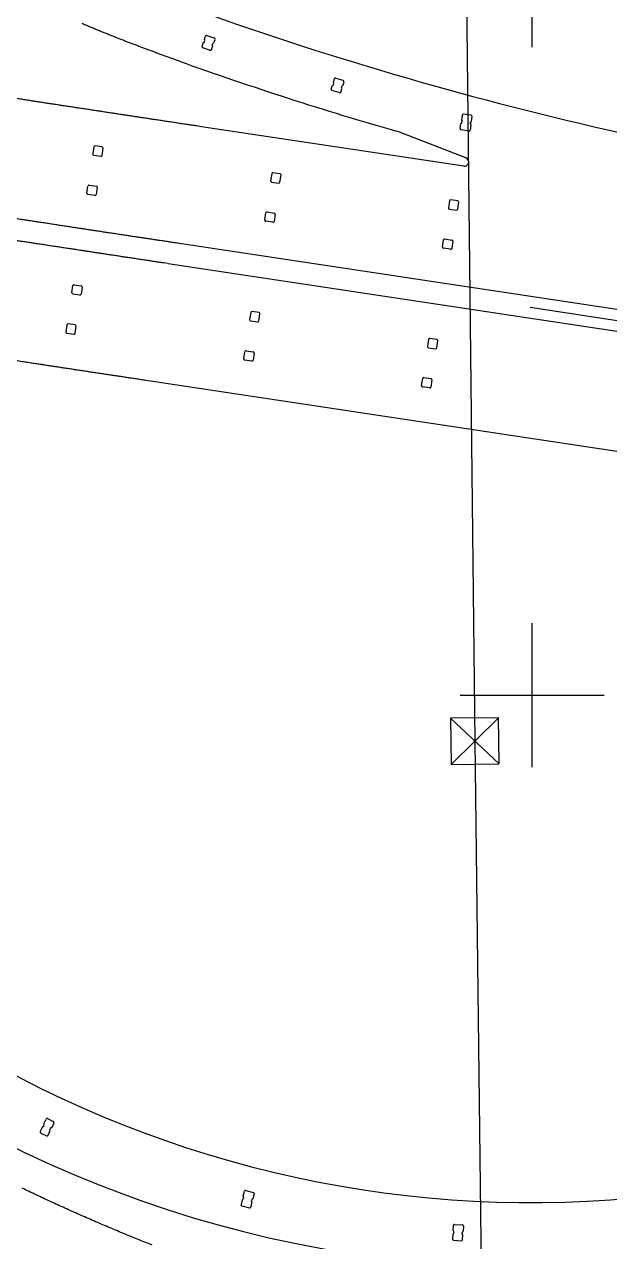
# Model space of a CAD drawing. Header units: inches. Extents: x 499362 to 502582, y 2541888 to 2545349.
# Drawn here: x 501229.4 to 501310.8, y 2543424.1 to 2543593.2 of the extents above; entities that cross this region are included whole.
import ezdxf

# ---------------------------------------------------------------- set-up
doc = ezdxf.new("R2010")
doc.units = ezdxf.units.IN
doc.linetypes.add('ACAD_ISO04W100', pattern=[30, 24, -3, 0, -3])
for name, color, linetype in [('0-段落划分', 2, 'Continuous'), ('坐标网', 2, 'Continuous'), ('桥-立柱', 5, 'Continuous')]:
    doc.layers.add(name, color=color, linetype=linetype)

# ---------------------------------------------------------------- blocks, each defined once
blk = doc.blocks.new('A$C035667EC')
at = {"layer": '桥-立柱', "color": 1, "ltscale": 10}
for p, q in [((501254.28, 2543590.59), (501254.4, 2543590.66)), ((501254.4, 2543590.66), (501254.5, 2543590.94)), ((501254.44, 2543591.07), (501254.61, 2543591.54)), ((501254.5, 2543590.94), (501254.44, 2543591.07)), ((501254.8, 2543591.63), (501255.74, 2543591.3)), ((501255.76, 2543590.6), (501255.93, 2543591.07)), ((501254.11, 2543590.12), (501254.28, 2543590.59)), ((501255.15, 2543589.6), (501254.2, 2543589.93)), ((501255.43, 2543589.66), (501255.6, 2543590.13)), ((501255.54, 2543590.26), (501255.64, 2543590.54)), ((501255.6, 2543590.13), (501255.54, 2543590.26)), ((501255.76, 2543590.6), (501255.64, 2543590.54)), ((501272.37, 2543585.13), (501272.52, 2543585.61)), ((501272.7, 2543585.7), (501273.66, 2543585.41)), ((501272.07, 2543584.17), (501272.22, 2543584.65)), ((501273.13, 2543583.69), (501272.17, 2543583.98)), ((501272.22, 2543584.65), (501272.35, 2543584.72)), ((501272.35, 2543584.72), (501272.44, 2543585)), ((501272.44, 2543585), (501272.37, 2543585.13)), ((501273.41, 2543583.76), (501273.56, 2543584.24)), ((501273.49, 2543584.36), (501273.58, 2543584.65)), ((501273.56, 2543584.24), (501273.49, 2543584.36)), ((501273.71, 2543584.72), (501273.58, 2543584.65)), ((501273.71, 2543584.72), (501273.85, 2543585.19))]:
    blk.add_line(p, q, dxfattribs=at)
at = {"layer": '桥-立柱', "color": 1, "linetype": 'Continuous'}
for p, q in [((501290.27, 2543580.58), (501290.17, 2543579.88)), ((501291.53, 2543580.54), (501290.45, 2543580.7)), ((501289.99, 2543578.7), (501290.1, 2543579.39)), ((501290.1, 2543579.39), (501290.21, 2543579.47)), ((501290.17, 2543579.88), (501290.25, 2543579.77)), ((501290.21, 2543579.47), (501290.23, 2543579.62)), ((501290.25, 2543579.77), (501290.23, 2543579.62)), ((501291.48, 2543579.18), (501291.37, 2543578.49)), ((501291.42, 2543579.44), (501291.4, 2543579.29)), ((501291.4, 2543579.29), (501291.48, 2543579.18)), ((501291.42, 2543579.44), (501291.44, 2543579.59)), ((501291.44, 2543579.59), (501291.55, 2543579.67)), ((501291.55, 2543579.67), (501291.66, 2543580.37)), ((501291.2, 2543578.36), (501290.12, 2543578.53)), ((501239.08, 2543576.16), (501238.93, 2543575.17)), ((501240.24, 2543576.14), (501239.26, 2543576.29)), ((501240.22, 2543574.98), (501240.37, 2543575.97)), ((501239.06, 2543575), (501240.05, 2543574.85)), ((501263.8, 2543572.43), (501263.65, 2543571.44)), ((501264.96, 2543572.41), (501263.97, 2543572.56)), ((501264.94, 2543571.25), (501265.09, 2543572.24)), ((501238.11, 2543569.73), (501238.26, 2543570.72)), ((501238.43, 2543570.85), (501239.42, 2543570.7)), ((501239.54, 2543570.53), (501239.39, 2543569.54)), ((501263.78, 2543571.27), (501264.77, 2543571.12)), ((501239.22, 2543569.41), (501238.24, 2543569.56)), ((501288.52, 2543568.67), (501288.37, 2543567.68)), ((501289.67, 2543568.65), (501288.69, 2543568.8)), ((501262.83, 2543566), (501262.98, 2543566.99)), ((501263.15, 2543567.12), (501264.14, 2543566.97)), ((501288.49, 2543567.51), (501289.48, 2543567.36)), ((501289.65, 2543567.49), (501289.8, 2543568.48)), ((501263.95, 2543565.68), (501262.96, 2543565.83)), ((501264.27, 2543566.8), (501264.12, 2543565.81)), ((501287.54, 2543562.25), (501287.69, 2543563.24)), ((501288.66, 2543561.93), (501287.67, 2543562.08)), ((501287.86, 2543563.36), (501288.85, 2543563.21)), ((501288.98, 2543563.04), (501288.83, 2543562.05)), ((501236.01, 2543555.89), (501236.16, 2543556.88)), ((501236.33, 2543557), (501237.32, 2543556.86)), ((501237.13, 2543555.57), (501236.14, 2543555.72)), ((501237.45, 2543556.68), (501237.3, 2543555.7)), ((501260.88, 2543553.15), (501260.73, 2543552.16)), ((501260.86, 2543551.99), (501261.84, 2543551.84)), ((501262.04, 2543553.13), (501261.05, 2543553.28)), ((501262.02, 2543551.97), (501262.16, 2543552.96)), ((501235.34, 2543551.44), (501235.19, 2543550.45)), ((501235.31, 2543550.28), (501236.3, 2543550.13)), ((501236.5, 2543551.42), (501235.51, 2543551.57)), ((501236.47, 2543550.26), (501236.62, 2543551.25)), ((501285.6, 2543549.42), (501285.45, 2543548.44)), ((501286.76, 2543549.4), (501285.77, 2543549.55)), ((501286.74, 2543548.24), (501286.89, 2543549.23)), ((501259.91, 2543546.72), (501260.06, 2543547.71)), ((501260.23, 2543547.84), (501261.22, 2543547.69)), ((501261.34, 2543547.52), (501261.2, 2543546.53)), ((501285.58, 2543548.26), (501286.57, 2543548.12)), ((501261.02, 2543546.4), (501260.04, 2543546.55)), ((501284.63, 2543543), (501284.78, 2543543.99)), ((501284.95, 2543544.11), (501285.94, 2543543.96)), ((501286.07, 2543543.79), (501285.92, 2543542.8)), ((501285.75, 2543542.68), (501284.76, 2543542.83)), ((501232.12, 2543440.2), (501232.05, 2543440.06)), ((501232.12, 2543440.2), (501232.18, 2543440.34)), ((501232.13, 2543440.47), (501232.43, 2543441.1)), ((501232.18, 2543440.34), (501232.13, 2543440.47)), ((501232.63, 2543441.18), (501233.44, 2543440.79)), ((501233.51, 2543440.59), (501233.22, 2543439.96)), ((501231.92, 2543440.02), (501231.62, 2543439.38)), ((501231.69, 2543439.18), (501232.51, 2543438.8)), ((501232.05, 2543440.06), (501231.92, 2543440.02)), ((501232.71, 2543438.87), (501233.01, 2543439.51)), ((501232.96, 2543439.64), (501233.02, 2543439.78)), ((501233.01, 2543439.51), (501232.96, 2543439.64)), ((501233.08, 2543439.91), (501233.02, 2543439.78)), ((501233.22, 2543439.96), (501233.08, 2543439.91)), ((501259.86, 2543430.14), (501259.82, 2543429.99)), ((501259.83, 2543430.41), (501260, 2543431.08)), ((501259.9, 2543430.28), (501259.83, 2543430.41)), ((501259.86, 2543430.14), (501259.9, 2543430.28)), ((501260.18, 2543431.19), (501261.25, 2543430.92)), ((501261.18, 2543430.06), (501261.06, 2543429.99)), ((501261.36, 2543430.74), (501261.18, 2543430.06)), ((501259.7, 2543429.92), (501259.53, 2543429.24)), ((501259.64, 2543429.06), (501260.7, 2543428.79)), ((501259.82, 2543429.99), (501259.7, 2543429.92)), ((501260.88, 2543428.9), (501261.06, 2543429.57)), ((501260.99, 2543429.7), (501261.02, 2543429.84)), ((501261.06, 2543429.57), (501260.99, 2543429.7)), ((501261.06, 2543429.99), (501261.02, 2543429.84)), ((501288.97, 2543425.15), (501288.93, 2543424.45)), ((501289.08, 2543425.24), (501288.97, 2543425.15)), ((501289, 2543425.65), (501289.05, 2543426.34)), ((501289.1, 2543425.54), (501289, 2543425.65)), ((501289.09, 2543425.39), (501289.08, 2543425.24)), ((501289.09, 2543425.39), (501289.1, 2543425.54)), ((501289.21, 2543426.49), (501290.31, 2543426.42)), ((501290.28, 2543425.16), (501290.29, 2543425.31)), ((501290.37, 2543425.06), (501290.28, 2543425.16)), ((501290.3, 2543425.46), (501290.29, 2543425.31)), ((501290.4, 2543425.56), (501290.3, 2543425.46)), ((501290.33, 2543424.36), (501290.37, 2543425.06)), ((501290.45, 2543426.26), (501290.4, 2543425.56)), ((501289.07, 2543424.29), (501290.17, 2543424.22))]:
    blk.add_line(p, q, dxfattribs=at)
at = {"layer": '桥-立柱', "color": 1, "ltscale": 10}
for centre, radius, start, end in [((501254.75, 2543591.49), 0.15, 70.6648, 160.6648), ((501255.67, 2543591.05), 0.264, 6.157, 73.245), ((501254.25, 2543590.07), 0.15, 160.6648, 250.6648), ((501255.25, 2543589.85), 0.264, 248.0846, 315.1726), ((501272.66, 2543585.56), 0.15, 72.842, 162.842), ((501272.22, 2543584.13), 0.15, 162.842, 252.842), ((501273.59, 2543585.15), 0.264, 8.3343, 75.4223), ((501273.22, 2543583.94), 0.264, 250.2618, 317.3498)]:
    blk.add_arc(centre, radius, start, end, dxfattribs=at)
at = {"layer": '桥-立柱', "color": 1, "linetype": 'Continuous'}
for centre, start, end in [((501290.42, 2543580.55), 81.3809, 171.3809), ((501291.51, 2543580.39), 351.3809, 81.3809), ((501290.14, 2543578.68), 171.3809, 261.3809), ((501291.23, 2543578.51), 261.3809, 351.3809), ((501239.23, 2543576.14), 81.3723, 171.3723), ((501240.22, 2543575.99), 351.3723, 81.3723), ((501239.08, 2543575.15), 171.3723, 261.3723), ((501240.07, 2543575), 261.3723, 351.3723), ((501263.95, 2543572.41), 81.4286, 171.4286), ((501264.94, 2543572.26), 351.4286, 81.4286), ((501238.41, 2543570.7), 81.3723, 171.3723), ((501239.4, 2543570.55), 351.3723, 81.3723), ((501263.8, 2543571.42), 171.4286, 261.4286), ((501264.79, 2543571.27), 261.4286, 351.4286), ((501238.26, 2543569.71), 171.3723, 261.3723), ((501239.25, 2543569.56), 261.3723, 351.3723), ((501288.66, 2543568.65), 81.3809, 171.3809), ((501263.13, 2543566.97), 81.4286, 171.4286), ((501264.12, 2543566.82), 351.4286, 81.4286), ((501288.51, 2543567.66), 171.3809, 261.3809), ((501289.5, 2543567.51), 261.3809, 351.3809), ((501289.65, 2543568.5), 351.3809, 81.3809), ((501262.98, 2543565.98), 171.4286, 261.4286), ((501263.97, 2543565.83), 261.4286, 351.4286), ((501287.69, 2543562.22), 171.3809, 261.3809), ((501287.84, 2543563.21), 81.3809, 171.3809), ((501288.68, 2543562.07), 261.3809, 351.3809), ((501288.83, 2543563.06), 351.3809, 81.3809), ((501236.31, 2543556.86), 81.3857, 171.3857), ((501237.3, 2543556.71), 351.3857, 81.3857), ((501236.16, 2543555.87), 171.3857, 261.3857), ((501237.15, 2543555.72), 261.3857, 351.3857), ((501260.88, 2543552.14), 171.4286, 261.4286), ((501261.03, 2543553.13), 81.4286, 171.4286), ((501261.87, 2543551.99), 261.4286, 351.4286), ((501262.02, 2543552.98), 351.4286, 81.4286), ((501235.34, 2543550.43), 171.3857, 261.3857), ((501235.49, 2543551.42), 81.3857, 171.3857), ((501236.32, 2543550.28), 261.3857, 351.3857), ((501236.47, 2543551.27), 351.3857, 81.3857), ((501285.6, 2543548.41), 171.4286, 261.4286), ((501285.75, 2543549.4), 81.4286, 171.4286), ((501286.74, 2543549.25), 351.4286, 81.4286), ((501260.06, 2543546.7), 171.4286, 261.4286), ((501260.21, 2543547.69), 81.4286, 171.4286), ((501261.2, 2543547.54), 351.4286, 81.4286), ((501286.59, 2543548.26), 261.4286, 351.4286), ((501261.05, 2543546.55), 261.4286, 351.4286), ((501284.93, 2543543.96), 81.4286, 171.4286), ((501285.92, 2543543.81), 351.4286, 81.4286), ((501284.78, 2543542.97), 171.4286, 261.4286), ((501285.77, 2543542.83), 261.4286, 351.4286), ((501232.56, 2543441.04), 64.9084, 154.9084), ((501233.38, 2543440.66), 334.9084, 64.9084), ((501231.76, 2543439.32), 154.9084, 244.9084), ((501232.57, 2543438.94), 244.9084, 334.9084), ((501260.14, 2543431.05), 75.6282, 165.6282), ((501261.21, 2543430.77), 345.6282, 75.6282), ((501259.67, 2543429.21), 165.6282, 255.6282), ((501260.74, 2543428.93), 255.6282, 345.6282), ((501289.2, 2543426.34), 86.3481, 176.3481), ((501290.3, 2543426.27), 356.3481, 86.3481), ((501289.08, 2543424.44), 176.3481, 266.3481), ((501290.18, 2543424.37), 266.3481, 356.3481)]:
    blk.add_arc(centre, 0.15, start, end, dxfattribs=at)
blk = doc.blocks.new('A$C3A006F90')
at = {"layer": '0-段落划分', "color": 2, "linetype": 'Continuous'}
for p, q in [((501289.54, 2543719.84), (501292.03, 2543493.62)), ((501295.42, 2543490.46), (501288.63, 2543496.78)), ((501295.33, 2543496.87), (501288.72, 2543490.36)), ((501292.03, 2543493.62), (501293.86, 2543344.61))]:
    blk.add_line(p, q, dxfattribs=at)
at = {"layer": '0-段落划分', "color": 2}
for p, q in [((501290.49, 2543573.46), (501254.05, 2543578.96)), ((501290.79, 2543574.62), (501281.33, 2543578.28)), ((501810.03, 2543478.47), (501251.59, 2543562.64)), ((501249.41, 2543559.94), (501809.01, 2543475.59)), ((501806.55, 2543459.27), (501246.95, 2543543.62))]:
    blk.add_line(p, q, dxfattribs=at)
at = {"layer": '0-段落划分', "color": 2, "linetype": 'ACAD_ISO04W100'}
blk.add_line((501299.73, 2543553.87), (501809.52, 2543477.03), dxfattribs=at)
at = {"layer": '0-段落划分', "color": 2, "flags": 128}
for points in [[(501250.96, 2543588.06, 0.000142), (501250.7, 2543588.15, 0.000148), (501250.44, 2543588.25, 0.000154), (501250.18, 2543588.34, 0.000159), (501249.92, 2543588.43, 0.000165), (501249.65, 2543588.53, 0.000171), (501249.39, 2543588.62, 0.000177), (501249.13, 2543588.72, 0.000182), (501248.87, 2543588.81, 0.000188), (501248.61, 2543588.91, 0.000194), (501248.34, 2543589, 0.000199), (501248.08, 2543589.1, 0.000205), (501247.82, 2543589.19, 0.000211), (501247.56, 2543589.29, 0.000217), (501247.3, 2543589.39, 0.000222), (501247.04, 2543589.48, 0.000228), (501246.78, 2543589.58, 0.000234), (501246.51, 2543589.68, 0.00024), (501246.25, 2543589.77, 0.000245), (501245.99, 2543589.87, 0.000251), (501245.73, 2543589.97, 0.000257), (501245.47, 2543590.07, 0.000263), (501245.21, 2543590.17, 0.000268), (501244.95, 2543590.27, 0.000274), (501244.69, 2543590.36, 0.00028), (501244.43, 2543590.46, 0.000285), (501244.17, 2543590.56, 0.000291), (501243.91, 2543590.66, 0.000297), (501243.65, 2543590.76, 0.000303), (501243.39, 2543590.86, 0.000309), (501243.13, 2543590.96, 0.000314), (501242.87, 2543591.07, 0.00032), (501242.61, 2543591.17, 0.000326), (501242.35, 2543591.27, 0.000332), (501242.09, 2543591.37, 0.000337), (501241.83, 2543591.47, 0.000343), (501241.57, 2543591.58, 0.000349), (501241.31, 2543591.68, 0.000355), (501241.05, 2543591.78, 0.00036), (501240.79, 2543591.89, 0.000366), (501240.53, 2543591.99, 0.000372), (501240.27, 2543592.1, 0.000378), (501240.01, 2543592.2, 0.000384), (501239.75, 2543592.31, 0.000389), (501239.5, 2543592.41, 0.000395), (501239.24, 2543592.52, 0.000401), (501238.98, 2543592.63, 0.000407), (501238.72, 2543592.73, 0.000412), (501238.46, 2543592.84, 0.000418), (501238.21, 2543592.95, 0.000424), (501237.95, 2543593.06, 0.00043), (501237.69, 2543593.17, 0.000436), (501237.43, 2543593.28, 0.000441)], [(501254.05, 2543578.96), (501253.39, 2543579.06, 0.000002), (501252.73, 2543579.15, 0.000003), (501252.07, 2543579.25, 0.000004), (501251.41, 2543579.35, 0.000005), (501250.75, 2543579.45, 0.000006), (501250.09, 2543579.55, 0.000008), (501249.44, 2543579.65, 0.000009), (501248.78, 2543579.75, 0.00001), (501248.12, 2543579.85, 0.000011), (501247.46, 2543579.95, 0.000012), (501246.8, 2543580.05, 0.000013), (501246.14, 2543580.15, 0.000014), (501245.48, 2543580.25, 0.000016), (501244.82, 2543580.35, 0.000017), (501244.16, 2543580.45, 0.000018), (501243.51, 2543580.55, 0.000019), (501242.85, 2543580.65, 0.00002), (501242.19, 2543580.75, 0.000021), (501241.53, 2543580.85, 0.000023), (501240.87, 2543580.95, 0.000024), (501240.21, 2543581.05, 0.000025), (501239.56, 2543581.15, 0.000026), (501238.9, 2543581.25, 0.000027), (501238.24, 2543581.35, 0.000028), (501237.58, 2543581.45, 0.00003), (501236.92, 2543581.55, 0.000031), (501236.26, 2543581.65, 0.000032), (501235.61, 2543581.75, 0.000033), (501234.95, 2543581.85, 0.000034), (501234.29, 2543581.95, 0.000035), (501233.63, 2543582.05, 0.000036), (501232.97, 2543582.15, 0.000038), (501232.32, 2543582.25, 0.000039), (501231.66, 2543582.35, 0.00004), (501231, 2543582.45, 0.000041), (501230.34, 2543582.55, 0.000042), (501229.69, 2543582.65, 0.000043), (501229.03, 2543582.76, 0.000045), (501228.37, 2543582.86, 0.000046), (501227.71, 2543582.96, 0.000047)], [(501251.59, 2543562.64), (501250.93, 2543562.74, 0.000002), (501250.27, 2543562.84, 0.000003), (501249.61, 2543562.94, 0.000004), (501248.95, 2543563.04, 0.000005), (501248.29, 2543563.14, 0.000006), (501247.63, 2543563.24, 0.000008), (501246.97, 2543563.34, 0.000009), (501246.32, 2543563.44, 0.00001), (501245.66, 2543563.54, 0.000011), (501245, 2543563.63, 0.000012), (501244.34, 2543563.73, 0.000013), (501243.68, 2543563.83, 0.000014), (501243.02, 2543563.93, 0.000016), (501242.36, 2543564.03, 0.000017), (501241.7, 2543564.13, 0.000018), (501241.04, 2543564.23, 0.000019), (501240.38, 2543564.33, 0.00002), (501239.72, 2543564.43, 0.000021), (501239.06, 2543564.53, 0.000023), (501238.4, 2543564.63, 0.000024), (501237.74, 2543564.73, 0.000025), (501237.08, 2543564.83, 0.000026), (501236.42, 2543564.93, 0.000027), (501235.76, 2543565.03, 0.000028), (501235.1, 2543565.13, 0.00003), (501234.44, 2543565.23, 0.000031), (501233.78, 2543565.34, 0.000032), (501233.12, 2543565.44, 0.000033), (501232.46, 2543565.54, 0.000034), (501231.8, 2543565.64, 0.000035), (501231.14, 2543565.74, 0.000036), (501230.48, 2543565.84, 0.000038), (501229.82, 2543565.94, 0.000039), (501229.16, 2543566.04, 0.00004), (501228.5, 2543566.14, 0.000041), (501227.84, 2543566.24, 0.000042)], [(501249.41, 2543559.94), (501248.75, 2543560.03, 0.000002), (501248.09, 2543560.13, 0.000003), (501247.43, 2543560.23, 0.000004), (501246.77, 2543560.33, 0.000005), (501246.11, 2543560.43, 0.000006), (501245.45, 2543560.53, 0.000008), (501244.79, 2543560.63, 0.000009), (501244.13, 2543560.73, 0.00001), (501243.47, 2543560.83, 0.000011), (501242.82, 2543560.93, 0.000012), (501242.16, 2543561.03, 0.000013), (501241.5, 2543561.13, 0.000014), (501240.84, 2543561.23, 0.000016), (501240.18, 2543561.33, 0.000017), (501239.52, 2543561.43, 0.000018), (501238.86, 2543561.53, 0.000019), (501238.2, 2543561.63, 0.00002), (501237.55, 2543561.73, 0.000021), (501236.89, 2543561.83, 0.000023), (501236.23, 2543561.93, 0.000024), (501235.57, 2543562.03, 0.000025), (501234.91, 2543562.13, 0.000026), (501234.25, 2543562.23, 0.000027), (501233.6, 2543562.33, 0.000028), (501232.94, 2543562.43, 0.00003), (501232.28, 2543562.53, 0.000031), (501231.62, 2543562.63, 0.000032), (501230.96, 2543562.73, 0.000033), (501230.31, 2543562.83, 0.000034), (501229.65, 2543562.93, 0.000035), (501228.99, 2543563.03, 0.000036), (501228.33, 2543563.13, 0.000038), (501227.67, 2543563.23, 0.000039)], [(501246.95, 2543543.62), (501246.29, 2543543.72, 0.000002), (501245.63, 2543543.82, 0.000003), (501244.97, 2543543.92, 0.000004), (501244.31, 2543544.02, 0.000005), (501243.65, 2543544.12, 0.000006), (501242.99, 2543544.22, 0.000008), (501242.33, 2543544.32, 0.000009), (501241.67, 2543544.42, 0.00001), (501241.01, 2543544.51, 0.000011), (501240.35, 2543544.61, 0.000012), (501239.69, 2543544.71, 0.000013), (501239.03, 2543544.81, 0.000014), (501238.37, 2543544.91, 0.000016), (501237.72, 2543545.01, 0.000017), (501237.06, 2543545.11, 0.000018), (501236.4, 2543545.21, 0.000019), (501235.74, 2543545.31, 0.00002), (501235.08, 2543545.41, 0.000021), (501234.42, 2543545.51, 0.000023), (501233.76, 2543545.61, 0.000024), (501233.1, 2543545.71, 0.000025), (501232.44, 2543545.81, 0.000026), (501231.78, 2543545.91, 0.000027), (501231.12, 2543546.01, 0.000028), (501230.46, 2543546.11, 0.00003), (501229.8, 2543546.21, 0.000031), (501229.14, 2543546.31, 0.000032), (501228.48, 2543546.42, 0.000033), (501227.82, 2543546.52, 0.000034)], [(501247.16, 2543423.62, 0.001066), (501246.14, 2543424.02, 0.001057), (501245.13, 2543424.43, 0.001047), (501244.11, 2543424.84, 0.001038), (501243.1, 2543425.26, 0.001028), (501242.09, 2543425.68, 0.001019), (501241.08, 2543426.11, 0.00101), (501240.07, 2543426.54, 0.001), (501239.06, 2543426.97, 0.000991), (501238.06, 2543427.41, 0.000981), (501237.05, 2543427.85, 0.000972), (501236.05, 2543428.3, 0.000963), (501235.05, 2543428.75, 0.000953), (501234.05, 2543429.2, 0.000944), (501233.06, 2543429.66, 0.000934), (501232.06, 2543430.12, 0.000925), (501231.07, 2543430.59, 0.000915), (501230.08, 2543431.05, 0.000906), (501229.09, 2543431.53, 0.000897)]]:
    blk.add_lwpolyline(points, format="xyb", dxfattribs=at)
at = {"layer": '0-段落划分', "color": 2, "linetype": 'Continuous', "flags": 128}
blk.add_lwpolyline([(501295.42, 2543490.46), (501295.33, 2543496.87), (501288.63, 2543496.78), (501288.72, 2543490.36)], close=True, dxfattribs=at)
at = {"layer": '0-段落划分', "color": 2}
for centre, radius, start, end in [((501330.96, 2543578.7), 178, 347.9638, 110.5851), ((501330.96, 2543578.7), 169, 347.9417, 110.5851), ((501299.78, 2543583.53), 154, 138.4003, 289.7538), ((501419.66, 2544059.8), 493.5, 250.3233, 257.4179), ((501419.66, 2544059.8), 501, 250.3233, 253.9727), ((501290.58, 2543574.06), 0.6, 261.4286, 68.8525), ((501299.78, 2543583.53), 163, 206.6082, 289.7538), ((500741.34, 2543008.58), 599, 27.83631, 48.56003), ((500741.34, 2543008.58), 598.25, 27.83631, 48.56003), ((500833.57, 2543058.92), 514, 11.64, 47.4926), ((500833.57, 2543058.92), 521, 11.6534, 46.3908)]:
    blk.add_arc(centre, radius, start, end, dxfattribs=at)
at = {"layer": '0-段落划分', "color": 2, "linetype": 'Continuous'}
blk.add_blockref('A$C035667EC', (0, 0), dxfattribs=at)

msp = doc.modelspace()

# ---------------------------------------------------------------- linework, layer by layer
at = {"layer": '坐标网'}
for p, q in [((501300, 2543590), (501300, 2543610)), ((501300, 2543490), (501300, 2543510)), ((501290, 2543500), (501310, 2543500))]:
    msp.add_line(p, q, dxfattribs=at)

# ---------------------------------------------------------------- block references
at = {"layer": '0-段落划分'}
msp.add_blockref('A$C3A006F90', (0, 0), dxfattribs=at)

doc.saveas('drawing.dxf')
